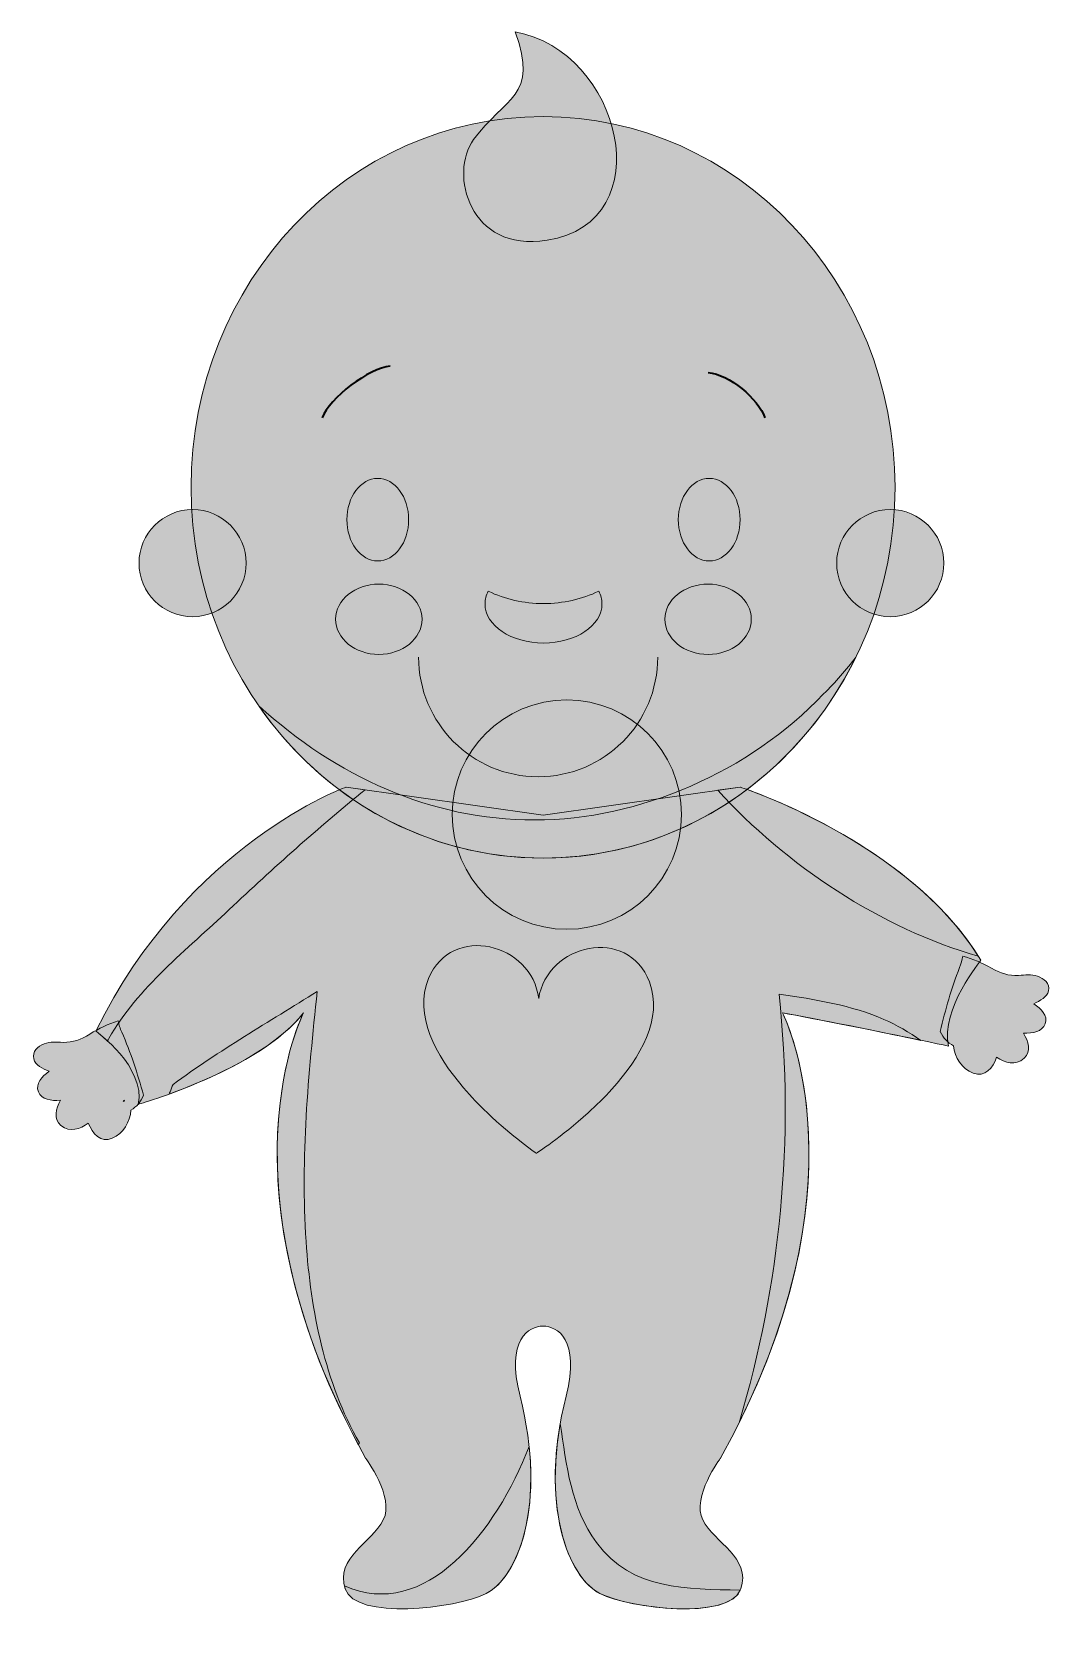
# Model space of a CAD drawing. Header units: inches. Extents: x 0 to 1480, y -800 to 0.
# Drawn here: x 806.2 to 1017.8, y -670.6 to -340.4 of the extents above; entities that cross this region are included whole.
import ezdxf

# ---------------------------------------------------------------- set-up
doc = ezdxf.new("R2010")
doc.units = ezdxf.units.IN
doc.header["$MEASUREMENT"] = 0
doc.layers.add('OBJECTS', color=7, linetype='Continuous')

# ---------------------------------------------------------------- blocks, each defined once
blk = doc.blocks.new('block 3')
at = {"layer": 'OBJECTS', "true_color": 0x5a2a00}
h = blk.add_hatch(color=38, dxfattribs=at)
h.dxf.hatch_style = 2
edge = h.paths.add_edge_path()
edge.add_spline(control_points=[(871.66, -441.68), (871.66, -446.42), (874.53, -450.25), (878.07, -450.25), (881.61, -450.25), (884.48, -446.42), (884.48, -441.68), (884.48, -436.95), (881.61, -433.11), (878.07, -433.11), (874.53, -433.11), (871.66, -436.95), (871.66, -441.68)], knot_values=[0, 0, 0, 0, 1, 1, 1, 2, 2, 2, 3, 3, 3, 4, 4, 4, 4], degree=3, periodic=1)
h = blk.add_hatch(color=38, dxfattribs=at)
h.dxf.hatch_style = 2
edge = h.paths.add_edge_path()
edge.add_spline(control_points=[(940.51, -441.68), (940.51, -446.42), (943.38, -450.25), (946.93, -450.25), (950.47, -450.25), (953.34, -446.42), (953.34, -441.68), (953.34, -436.95), (950.47, -433.11), (946.93, -433.11), (943.38, -433.11), (940.51, -436.95), (940.51, -441.68)], knot_values=[0, 0, 0, 0, 1, 1, 1, 2, 2, 2, 3, 3, 3, 4, 4, 4, 4], degree=3, periodic=1)
at = {"layer": 'OBJECTS', "lineweight": 0}
for points in [[(871.66, -441.68), (871.66, -446.42), (874.53, -450.25), (878.07, -450.25), (881.61, -450.25), (884.48, -446.42), (884.48, -441.68), (884.48, -436.95), (881.61, -433.11), (878.07, -433.11), (874.53, -433.11), (871.66, -436.95), (871.66, -441.68)], [(940.51, -441.68), (940.51, -446.42), (943.38, -450.25), (946.93, -450.25), (950.47, -450.25), (953.34, -446.42), (953.34, -441.68), (953.34, -436.95), (950.47, -433.11), (946.93, -433.11), (943.38, -433.11), (940.51, -436.95), (940.51, -441.68)]]:
    blk.add_open_spline(points, degree=3, knots=[0, 0, 0, 0, 1, 1, 1, 2, 2, 2, 3, 3, 3, 4, 4, 4, 4], dxfattribs=at)
blk = doc.blocks.new('block 4')
at = {"layer": 'OBJECTS', "true_color": 0xffc0ad}
h = blk.add_hatch(color=31, dxfattribs=at)
h.dxf.hatch_style = 2
edge = h.paths.add_edge_path()
edge.add_spline(control_points=[(887.26, -462.36), (887.26, -466.39), (883.25, -469.66), (878.29, -469.66), (873.33, -469.66), (869.32, -466.39), (869.32, -462.36), (869.32, -458.33), (873.33, -455.06), (878.29, -455.06), (883.25, -455.06), (887.26, -458.33), (887.26, -462.36)], knot_values=[0, 0, 0, 0, 1, 1, 1, 2, 2, 2, 3, 3, 3, 4, 4, 4, 4], degree=3, periodic=1)
h = blk.add_hatch(color=31, dxfattribs=at)
h.dxf.hatch_style = 2
edge = h.paths.add_edge_path()
edge.add_spline(control_points=[(937.73, -462.36), (937.73, -466.39), (941.75, -469.66), (946.71, -469.66), (951.66, -469.66), (955.68, -466.39), (955.68, -462.36), (955.68, -458.33), (951.66, -455.06), (946.71, -455.06), (941.75, -455.06), (937.73, -458.33), (937.73, -462.36)], knot_values=[0, 0, 0, 0, 1, 1, 1, 2, 2, 2, 3, 3, 3, 4, 4, 4, 4], degree=3, periodic=1)
at = {"layer": 'OBJECTS', "lineweight": 0}
for points in [[(887.26, -462.36), (887.26, -466.39), (883.25, -469.66), (878.29, -469.66), (873.33, -469.66), (869.32, -466.39), (869.32, -462.36), (869.32, -458.33), (873.33, -455.06), (878.29, -455.06), (883.25, -455.06), (887.26, -458.33), (887.26, -462.36)], [(937.73, -462.36), (937.73, -466.39), (941.75, -469.66), (946.71, -469.66), (951.66, -469.66), (955.68, -466.39), (955.68, -462.36), (955.68, -458.33), (951.66, -455.06), (946.71, -455.06), (941.75, -455.06), (937.73, -458.33), (937.73, -462.36)]]:
    blk.add_open_spline(points, degree=3, knots=[0, 0, 0, 0, 1, 1, 1, 2, 2, 2, 3, 3, 3, 4, 4, 4, 4], dxfattribs=at)
blk = doc.blocks.new('block 5')
at = {"layer": 'OBJECTS', "true_color": 0xb83336}
h = blk.add_hatch(color=15, dxfattribs=at)
h.dxf.hatch_style = 2
edge = h.paths.add_edge_path()
edge.add_spline(control_points=[(936.24, -470.22), (936.24, -483.94), (925.12, -495.07), (911.39, -495.07), (897.67, -495.07), (886.55, -483.94), (886.55, -470.22)], knot_values=[0, 0, 0, 0, 1, 1, 1, 2, 2, 2, 2], degree=3, periodic=0)
edge.add_line((886.55, -470.22), (936.24, -470.22))
at = {"layer": 'OBJECTS', "true_color": 0xfc7e79}
h = blk.add_hatch(color=11, dxfattribs=at)
h.dxf.hatch_style = 2
edge = h.paths.add_edge_path()
edge.add_spline(control_points=[(941.17, -502.93), (941.17, -516.08), (930.5, -526.75), (917.35, -526.75), (904.2, -526.75), (893.53, -516.08), (893.53, -502.93), (893.53, -489.78), (904.2, -479.11), (917.35, -479.11), (930.5, -479.11), (941.17, -489.78), (941.17, -502.93)], knot_values=[0, 0, 0, 0, 1, 1, 1, 2, 2, 2, 3, 3, 3, 4, 4, 4, 4], degree=3, periodic=1)
at = {"layer": 'OBJECTS', "lineweight": 0}
for points, knots in [([(936.24, -470.22), (936.24, -483.94), (925.12, -495.07), (911.39, -495.07), (897.67, -495.07), (886.55, -483.94), (886.55, -470.22)], [0, 0, 0, 0, 1, 1, 1, 2, 2, 2, 2]), ([(941.17, -502.93), (941.17, -516.08), (930.5, -526.75), (917.35, -526.75), (904.2, -526.75), (893.53, -516.08), (893.53, -502.93), (893.53, -489.78), (904.2, -479.11), (917.35, -479.11), (930.5, -479.11), (941.17, -489.78), (941.17, -502.93)], [0, 0, 0, 0, 1, 1, 1, 2, 2, 2, 3, 3, 3, 4, 4, 4, 4])]:
    blk.add_open_spline(points, degree=3, knots=knots, dxfattribs=at)
blk = doc.blocks.new('block 2')
at = {"layer": 'OBJECTS', "true_color": 0xbd916a}
h = blk.add_hatch(color=33, dxfattribs=at)
h.dxf.hatch_style = 2
edge = h.paths.add_edge_path()
edge.add_spline(control_points=[(906.63, -340.37), (911.61, -353.96), (904.45, -353.89), (897.98, -362.74), (892.85, -369.76), (897.02, -386.25), (913.23, -383.67), (937.3, -379.85), (928.63, -344.3), (906.63, -340.37)], knot_values=[0, 0, 0, 0, 1, 1, 1, 2, 2, 2, 3, 3, 3, 3], degree=3, periodic=1)
at = {"layer": 'OBJECTS', "true_color": 0xffd4bc}
h = blk.add_hatch(color=254, dxfattribs=at)
h.dxf.hatch_style = 2
edge = h.paths.add_edge_path()
edge.add_spline(control_points=[(985.54, -434.96), (985.54, -477.49), (952.8, -511.97), (912.41, -511.97), (872.02, -511.97), (839.28, -477.49), (839.28, -434.96), (839.28, -392.43), (872.02, -357.96), (912.41, -357.96), (952.8, -357.96), (985.54, -392.43), (985.54, -434.96)], knot_values=[0, 0, 0, 0, 1, 1, 1, 2, 2, 2, 3, 3, 3, 4, 4, 4, 4], degree=3, periodic=1)
at = {"layer": 'OBJECTS', "true_color": 0xffc0ad}
h = blk.add_hatch(color=31, dxfattribs=at)
h.dxf.hatch_style = 2
edge = h.paths.add_edge_path()
edge.add_spline(control_points=[(850.71, -450.71), (850.71, -456.85), (845.73, -461.83), (839.58, -461.83), (833.44, -461.83), (828.46, -456.85), (828.46, -450.71), (828.46, -444.56), (833.44, -439.58), (839.58, -439.58), (845.73, -439.58), (850.71, -444.56), (850.71, -450.71)], knot_values=[0, 0, 0, 0, 1, 1, 1, 2, 2, 2, 3, 3, 3, 4, 4, 4, 4], degree=3, periodic=1)
h = blk.add_hatch(color=31, dxfattribs=at)
h.dxf.hatch_style = 2
edge = h.paths.add_edge_path()
edge.add_spline(control_points=[(973.42, -450.71), (973.42, -456.85), (978.4, -461.83), (984.54, -461.83), (990.69, -461.83), (995.67, -456.85), (995.67, -450.71), (995.67, -444.56), (990.69, -439.58), (984.54, -439.58), (978.4, -439.58), (973.42, -444.56), (973.42, -450.71)], knot_values=[0, 0, 0, 0, 1, 1, 1, 2, 2, 2, 3, 3, 3, 4, 4, 4, 4], degree=3, periodic=1)
at = {"layer": 'OBJECTS', "true_color": 0x191919}
h = blk.add_hatch(color=250, dxfattribs=at)
h.dxf.hatch_style = 2
edge = h.paths.add_edge_path()
edge.add_spline(control_points=[(912.5, -459.1), (916.59, -459.1), (920.49, -458.18), (923.99, -456.54), (924.41, -457.37), (924.65, -458.25), (924.65, -459.17), (924.65, -463.66), (919.21, -467.3), (912.5, -467.3), (905.79, -467.3), (900.35, -463.66), (900.35, -459.17), (900.35, -458.25), (900.59, -457.37), (901.01, -456.54), (904.5, -458.18), (908.41, -459.1), (912.5, -459.1)], knot_values=[0, 0, 0, 0, 1, 1, 1, 2, 2, 2, 3, 3, 3, 4, 4, 4, 5, 5, 5, 6, 6, 6, 6], degree=3, periodic=1)
at = {"layer": 'OBJECTS', "true_color": 0xffc0ad}
h = blk.add_hatch(color=31, dxfattribs=at)
h.dxf.hatch_style = 2
edge = h.paths.add_edge_path()
edge.add_spline(control_points=[(970.7, -477.86), (955.31, -494.07), (932.45, -504.04), (910.69, -504.04), (888.91, -504.04), (869.45, -494.95), (853.35, -480.35), (866.65, -499.51), (888.14, -511.97), (912.41, -511.97), (940.73, -511.97), (965.27, -495.01), (977.42, -470.22), (975.39, -472.89), (973.17, -475.45), (970.7, -477.86)], knot_values=[0, 0, 0, 0, 1, 1, 1, 2, 2, 2, 3, 3, 3, 4, 4, 4, 5, 5, 5, 5], degree=3, periodic=1)
at = {"layer": 'OBJECTS', "true_color": 0xffefca}
h = blk.add_hatch(color=254, dxfattribs=at)
h.dxf.hatch_style = 2
edge = h.paths.add_edge_path()
edge.add_spline(control_points=[(1003.38, -533.18), (988.5, -508.5), (953.33, -497.21), (953.33, -497.21), (953.33, -497.21), (912.41, -503.04), (912.41, -503.04), (912.41, -503.04), (871.5, -497.21), (871.5, -497.21), (871.5, -497.21), (838.58, -509), (819.5, -547.9), (819.5, -547.9), (829.98, -555.44), (828.28, -563.11), (828.28, -563.11), (853.35, -556), (862.65, -544.11), (862.65, -544.11), (844.01, -579.96), (875.53, -636.56), (875.53, -636.56), (881.61, -644.65), (879.22, -649.4), (876.82, -654.16), (869.2, -657.17), (871.31, -663.71), (873.41, -670.25), (894.15, -667.89), (900.6, -664.68), (907.05, -661.47), (913.39, -646.36), (907.62, -623.69), (904.63, -611.93), (909.49, -609.15), (912.41, -609.15), (915.34, -609.15), (920.19, -611.93), (917.2, -623.69), (911.44, -646.36), (917.78, -661.47), (924.23, -664.68), (930.68, -667.89), (951.41, -670.25), (953.52, -663.71), (955.63, -657.17), (948, -654.16), (945.61, -649.4), (943.21, -644.65), (949.3, -636.56), (949.3, -636.56), (980.82, -579.96), (962.17, -544.11), (962.17, -544.11), (971.46, -545.71), (996.67, -551), (996.67, -551), (994.96, -543.33), (1003.38, -533.18), (1003.38, -533.18)], knot_values=[0, 0, 0, 0, 1, 1, 1, 2, 2, 2, 3, 3, 3, 4, 4, 4, 5, 5, 5, 6, 6, 6, 7, 7, 7, 8, 8, 8, 9, 9, 9, 10, 10, 10, 11, 11, 11, 12, 12, 12, 13, 13, 13, 14, 14, 14, 15, 15, 15, 16, 16, 16, 17, 17, 17, 18, 18, 18, 19, 19, 19, 20, 20, 20, 20], degree=3, periodic=1)
at = {"layer": 'OBJECTS', "true_color": 0xffda7b}
h = blk.add_hatch(color=41, dxfattribs=at)
h.dxf.hatch_style = 2
edge = h.paths.add_edge_path()
edge.add_spline(control_points=[(822.19, -549.44), (828.22, -538.87), (838.46, -530.91), (847.2, -522.66), (856.34, -514.05), (865.69, -505.67), (875.44, -497.77), (875.44, -497.77), (871.5, -497.21), (871.5, -497.21), (871.5, -497.21), (838.58, -509), (819.5, -547.9), (819.5, -547.9), (820.54, -548.65), (821.91, -549.92), (822, -549.76), (822.09, -549.6), (822.19, -549.44)], knot_values=[0, 0, 0, 0, 1, 1, 1, 2, 2, 2, 3, 3, 3, 4, 4, 4, 5, 5, 5, 6, 6, 6, 6], degree=3, periodic=1)
h = blk.add_hatch(color=41, dxfattribs=at)
h.dxf.hatch_style = 2
edge = h.paths.add_edge_path()
edge.add_spline(control_points=[(1002.83, -532.31), (987.66, -508.24), (953.33, -497.21), (953.33, -497.21), (953.33, -497.21), (948.7, -497.87), (948.7, -497.87), (962.88, -513.4), (982.6, -526.61), (1002.83, -532.31)], knot_values=[0, 0, 0, 0, 1, 1, 1, 2, 2, 2, 3, 3, 3, 3], degree=3, periodic=1)
h = blk.add_hatch(color=41, dxfattribs=at)
h.dxf.hatch_style = 2
edge = h.paths.add_edge_path()
edge.add_spline(control_points=[(900.8, -564.82), (906.11, -569.9), (911.01, -573.26), (911.01, -573.26), (911.01, -573.26), (916.21, -569.92), (921.81, -564.83), (923.45, -563.34), (925.12, -561.7), (926.71, -559.94), (932.65, -553.38), (937.36, -545.27), (934.5, -537.68), (930.07, -525.95), (913.21, -529.71), (911.5, -541.15), (910.15, -529.66), (893.42, -525.39), (888.63, -536.98), (885.5, -544.55), (890.08, -552.89), (895.89, -559.67), (897.48, -561.52), (899.16, -563.25), (900.8, -564.82)], knot_values=[0, 0, 0, 0, 1, 1, 1, 2, 2, 2, 3, 3, 3, 4, 4, 4, 5, 5, 5, 6, 6, 6, 7, 7, 7, 8, 8, 8, 8], degree=3, periodic=1)
at = {"layer": 'OBJECTS', "true_color": 0xffd4bc}
h = blk.add_hatch(color=254, dxfattribs=at)
h.dxf.hatch_style = 2
edge = h.paths.add_edge_path()
edge.add_spline(control_points=[(998.95, -534.7), (999.27, -533.92), (999.48, -533.11), (999.6, -532.31), (1001.72, -532.88), (1003.59, -533.71), (1005.6, -534.83), (1007.54, -535.91), (1009.06, -536.44), (1011.22, -536.34), (1012.58, -536.27), (1013.83, -536.01), (1015.16, -536.49), (1016.44, -536.94), (1017.78, -537.99), (1017.43, -539.53), (1017.15, -540.79), (1015.71, -541.6), (1014.35, -542.22), (1015.89, -543.23), (1017.33, -544.68), (1016.75, -546.36), (1016.17, -548.03), (1014.12, -548.41), (1012.25, -548.3), (1013.22, -550.08), (1013.93, -552.09), (1012.34, -553.54), (1010.55, -555.17), (1008.4, -554.46), (1006.64, -553.3), (1005.9, -555.47), (1004.19, -557.61), (1001.8, -556.64), (999.46, -555.7), (997.91, -553.43), (997.69, -550.96), (996.44, -550.31), (995.56, -549.31), (994.93, -547.96), (996.02, -543.46), (997.22, -538.98), (998.95, -534.7)], knot_values=[0, 0, 0, 0, 1, 1, 1, 2, 2, 2, 3, 3, 3, 4, 4, 4, 5, 5, 5, 6, 6, 6, 7, 7, 7, 8, 8, 8, 9, 9, 9, 10, 10, 10, 11, 11, 11, 12, 12, 12, 13, 13, 13, 14, 14, 14, 14], degree=3, periodic=1)
at = {"layer": 'OBJECTS', "true_color": 0xffda7b}
h = blk.add_hatch(color=41, dxfattribs=at)
h.dxf.hatch_style = 2
edge = h.paths.add_edge_path()
edge.add_spline(control_points=[(874.02, -633.79), (874.08, -633.68), (874.13, -633.57), (874.19, -633.46), (874.21, -633.44), (874.22, -633.42), (874.24, -633.39), (867.09, -620.84), (864.16, -606.05), (863.17, -591.58), (861.99, -574.23), (863.65, -556.89), (865.49, -539.64), (855.45, -545.98), (845.13, -551.91), (835.54, -558.97), (835.31, -559.48), (835.1, -559.99), (834.92, -560.52), (834.86, -560.67), (834.79, -560.81), (834.73, -560.96), (842.81, -558.02), (856.35, -552.17), (862.65, -544.11), (862.65, -544.11), (844.62, -578.79), (874.02, -633.79)], knot_values=[0, 0, 0, 0, 1, 1, 1, 2, 2, 2, 3, 3, 3, 4, 4, 4, 5, 5, 5, 6, 6, 6, 7, 7, 7, 8, 8, 8, 9, 9, 9, 9], degree=3, periodic=1)
h = blk.add_hatch(color=41, dxfattribs=at)
h.dxf.hatch_style = 2
edge = h.paths.add_edge_path()
edge.add_spline(control_points=[(990.93, -549.81), (988.47, -548.15), (985.94, -546.63), (983.23, -545.45), (976.58, -542.54), (968.91, -541.29), (961.44, -540.21), (964.67, -570.31), (961.76, -600.22), (953.15, -629.25), (979.22, -576.89), (962.17, -544.11), (962.17, -544.11), (968.67, -545.23), (982.93, -548.15), (990.93, -549.81)], knot_values=[0, 0, 0, 0, 1, 1, 1, 2, 2, 2, 3, 3, 3, 4, 4, 4, 5, 5, 5, 5], degree=3, periodic=1)
at = {"layer": 'OBJECTS', "true_color": 0xffd4bc}
h = blk.add_hatch(color=254, dxfattribs=at)
h.dxf.hatch_style = 2
edge = h.paths.add_edge_path()
edge.add_spline(control_points=[(824.86, -548.11), (824.52, -547.34), (824.27, -546.55), (824.13, -545.75), (822.03, -546.4), (820.19, -547.31), (818.23, -548.51), (816.33, -549.66), (814.84, -550.25), (812.67, -550.23), (811.32, -550.22), (810.06, -550.02), (808.75, -550.54), (807.48, -551.05), (806.19, -552.15), (806.59, -553.68), (806.93, -554.92), (808.39, -555.67), (809.78, -556.24), (808.28, -557.31), (806.9, -558.81), (807.55, -560.47), (808.19, -562.12), (810.25, -562.42), (812.12, -562.23), (811.22, -564.04), (810.59, -566.08), (812.25, -567.47), (814.1, -569.03), (816.22, -568.24), (817.93, -567.01), (818.75, -569.14), (820.54, -571.21), (822.9, -570.15), (825.2, -569.12), (826.65, -566.78), (826.77, -564.31), (828, -563.6), (828.84, -562.57), (829.41, -561.2), (828.15, -556.75), (826.77, -552.32), (824.86, -548.11)], knot_values=[0, 0, 0, 0, 1, 1, 1, 2, 2, 2, 3, 3, 3, 4, 4, 4, 5, 5, 5, 6, 6, 6, 7, 7, 7, 8, 8, 8, 9, 9, 9, 10, 10, 10, 11, 11, 11, 12, 12, 12, 13, 13, 13, 14, 14, 14, 14], degree=3, periodic=1)
h = blk.add_hatch(color=254, dxfattribs=at)
h.dxf.hatch_style = 2
edge = h.paths.add_edge_path()
edge.add_spline(control_points=[(825.5, -562.36), (825.4, -562.42), (825.29, -562.48), (825.19, -562.54), (825.23, -562.43), (825.27, -562.32), (825.31, -562.22), (825.37, -562.27), (825.43, -562.32), (825.5, -562.36)], knot_values=[0, 0, 0, 0, 1, 1, 1, 2, 2, 2, 3, 3, 3, 3], degree=3, periodic=1)
at = {"layer": 'OBJECTS', "true_color": 0xffda7b}
h = blk.add_hatch(color=41, dxfattribs=at)
h.dxf.hatch_style = 2
edge = h.paths.add_edge_path()
edge.add_spline(control_points=[(923.51, -654.1), (918.18, -646.87), (917.29, -638.04), (915.98, -629.4), (912.54, -648.89), (918.33, -661.75), (924.23, -664.68), (930.58, -667.84), (950.75, -670.17), (953.39, -664.01), (942.29, -663.65), (930.94, -664.2), (923.51, -654.1)], knot_values=[0, 0, 0, 0, 1, 1, 1, 2, 2, 2, 3, 3, 3, 4, 4, 4, 4], degree=3, periodic=1)
h = blk.add_hatch(color=41, dxfattribs=at)
h.dxf.hatch_style = 2
edge = h.paths.add_edge_path()
edge.add_spline(control_points=[(871.13, -663.06), (871.18, -663.27), (871.23, -663.49), (871.31, -663.71), (873.41, -670.25), (894.15, -667.89), (900.6, -664.68), (906, -662), (911.32, -650.96), (909.52, -634.14), (902.71, -651.8), (887.89, -670.64), (871.13, -663.06)], knot_values=[0, 0, 0, 0, 1, 1, 1, 2, 2, 2, 3, 3, 3, 4, 4, 4, 4], degree=3, periodic=1)
at = {"layer": 'OBJECTS', "lineweight": 0}
for points, knots in [([(906.63, -340.37), (911.61, -353.96), (904.45, -353.89), (897.98, -362.74), (892.85, -369.76), (897.02, -386.25), (913.23, -383.67), (937.3, -379.85), (928.63, -344.3), (906.63, -340.37)], [0, 0, 0, 0, 1, 1, 1, 2, 2, 2, 3, 3, 3, 3]), ([(985.54, -434.96), (985.54, -477.49), (952.8, -511.97), (912.41, -511.97), (872.02, -511.97), (839.28, -477.49), (839.28, -434.96), (839.28, -392.43), (872.02, -357.96), (912.41, -357.96), (952.8, -357.96), (985.54, -392.43), (985.54, -434.96)], [0, 0, 0, 0, 1, 1, 1, 2, 2, 2, 3, 3, 3, 4, 4, 4, 4]), ([(850.71, -450.71), (850.71, -456.85), (845.73, -461.83), (839.58, -461.83), (833.44, -461.83), (828.46, -456.85), (828.46, -450.71), (828.46, -444.56), (833.44, -439.58), (839.58, -439.58), (845.73, -439.58), (850.71, -444.56), (850.71, -450.71)], [0, 0, 0, 0, 1, 1, 1, 2, 2, 2, 3, 3, 3, 4, 4, 4, 4]), ([(973.42, -450.71), (973.42, -456.85), (978.4, -461.83), (984.54, -461.83), (990.69, -461.83), (995.67, -456.85), (995.67, -450.71), (995.67, -444.56), (990.69, -439.58), (984.54, -439.58), (978.4, -439.58), (973.42, -444.56), (973.42, -450.71)], [0, 0, 0, 0, 1, 1, 1, 2, 2, 2, 3, 3, 3, 4, 4, 4, 4]), ([(912.5, -459.1), (916.59, -459.1), (920.49, -458.18), (923.99, -456.54), (924.41, -457.37), (924.65, -458.25), (924.65, -459.17), (924.65, -463.66), (919.21, -467.3), (912.5, -467.3), (905.79, -467.3), (900.35, -463.66), (900.35, -459.17), (900.35, -458.25), (900.59, -457.37), (901.01, -456.54), (904.5, -458.18), (908.41, -459.1), (912.5, -459.1)], [0, 0, 0, 0, 1, 1, 1, 2, 2, 2, 3, 3, 3, 4, 4, 4, 5, 5, 5, 6, 6, 6, 6]), ([(970.7, -477.86), (955.31, -494.07), (932.45, -504.04), (910.69, -504.04), (888.91, -504.04), (869.45, -494.95), (853.35, -480.35), (866.65, -499.51), (888.14, -511.97), (912.41, -511.97), (940.73, -511.97), (965.27, -495.01), (977.42, -470.22), (975.39, -472.89), (973.17, -475.45), (970.7, -477.86)], [0, 0, 0, 0, 1, 1, 1, 2, 2, 2, 3, 3, 3, 4, 4, 4, 5, 5, 5, 5]), ([(1003.38, -533.18), (988.5, -508.5), (953.33, -497.21), (953.33, -497.21), (953.33, -497.21), (912.41, -503.04), (912.41, -503.04), (912.41, -503.04), (871.5, -497.21), (871.5, -497.21), (871.5, -497.21), (838.58, -509), (819.5, -547.9), (819.5, -547.9), (829.98, -555.44), (828.28, -563.11), (828.28, -563.11), (853.35, -556), (862.65, -544.11), (862.65, -544.11), (844.01, -579.96), (875.53, -636.56), (875.53, -636.56), (881.61, -644.65), (879.22, -649.4), (876.82, -654.16), (869.2, -657.17), (871.31, -663.71), (873.41, -670.25), (894.15, -667.89), (900.6, -664.68), (907.05, -661.47), (913.39, -646.36), (907.62, -623.69), (904.63, -611.93), (909.49, -609.15), (912.41, -609.15), (915.34, -609.15), (920.19, -611.93), (917.2, -623.69), (911.44, -646.36), (917.78, -661.47), (924.23, -664.68), (930.68, -667.89), (951.41, -670.25), (953.52, -663.71), (955.63, -657.17), (948, -654.16), (945.61, -649.4), (943.21, -644.65), (949.3, -636.56), (949.3, -636.56), (980.82, -579.96), (962.17, -544.11), (962.17, -544.11), (971.46, -545.71), (996.67, -551), (996.67, -551), (994.96, -543.33), (1003.38, -533.18), (1003.38, -533.18)], [0, 0, 0, 0, 1, 1, 1, 2, 2, 2, 3, 3, 3, 4, 4, 4, 5, 5, 5, 6, 6, 6, 7, 7, 7, 8, 8, 8, 9, 9, 9, 10, 10, 10, 11, 11, 11, 12, 12, 12, 13, 13, 13, 14, 14, 14, 15, 15, 15, 16, 16, 16, 17, 17, 17, 18, 18, 18, 19, 19, 19, 20, 20, 20, 20]), ([(822.19, -549.44), (828.22, -538.87), (838.46, -530.91), (847.2, -522.66), (856.34, -514.05), (865.69, -505.67), (875.44, -497.77), (875.44, -497.77), (871.5, -497.21), (871.5, -497.21), (871.5, -497.21), (838.58, -509), (819.5, -547.9), (819.5, -547.9), (820.54, -548.65), (821.91, -549.92), (822, -549.76), (822.09, -549.6), (822.19, -549.44)], [0, 0, 0, 0, 1, 1, 1, 2, 2, 2, 3, 3, 3, 4, 4, 4, 5, 5, 5, 6, 6, 6, 6]), ([(1002.83, -532.31), (987.66, -508.24), (953.33, -497.21), (953.33, -497.21), (953.33, -497.21), (948.7, -497.87), (948.7, -497.87), (962.88, -513.4), (982.6, -526.61), (1002.83, -532.31)], [0, 0, 0, 0, 1, 1, 1, 2, 2, 2, 3, 3, 3, 3]), ([(900.8, -564.82), (906.11, -569.9), (911.01, -573.26), (911.01, -573.26), (911.01, -573.26), (916.21, -569.92), (921.81, -564.83), (923.45, -563.34), (925.12, -561.7), (926.71, -559.94), (932.65, -553.38), (937.36, -545.27), (934.5, -537.68), (930.07, -525.95), (913.21, -529.71), (911.5, -541.15), (910.15, -529.66), (893.42, -525.39), (888.63, -536.98), (885.5, -544.55), (890.08, -552.89), (895.89, -559.67), (897.48, -561.52), (899.16, -563.25), (900.8, -564.82)], [0, 0, 0, 0, 1, 1, 1, 2, 2, 2, 3, 3, 3, 4, 4, 4, 5, 5, 5, 6, 6, 6, 7, 7, 7, 8, 8, 8, 8]), ([(998.95, -534.7), (999.27, -533.92), (999.48, -533.11), (999.6, -532.31), (1001.72, -532.88), (1003.59, -533.71), (1005.6, -534.83), (1007.54, -535.91), (1009.06, -536.44), (1011.22, -536.34), (1012.58, -536.27), (1013.83, -536.01), (1015.16, -536.49), (1016.44, -536.94), (1017.78, -537.99), (1017.43, -539.53), (1017.15, -540.79), (1015.71, -541.6), (1014.35, -542.22), (1015.89, -543.23), (1017.33, -544.68), (1016.75, -546.36), (1016.17, -548.03), (1014.12, -548.41), (1012.25, -548.3), (1013.22, -550.08), (1013.93, -552.09), (1012.34, -553.54), (1010.55, -555.17), (1008.4, -554.46), (1006.64, -553.3), (1005.9, -555.47), (1004.19, -557.61), (1001.8, -556.64), (999.46, -555.7), (997.91, -553.43), (997.69, -550.96), (996.44, -550.31), (995.56, -549.31), (994.93, -547.96), (996.02, -543.46), (997.22, -538.98), (998.95, -534.7)], [0, 0, 0, 0, 1, 1, 1, 2, 2, 2, 3, 3, 3, 4, 4, 4, 5, 5, 5, 6, 6, 6, 7, 7, 7, 8, 8, 8, 9, 9, 9, 10, 10, 10, 11, 11, 11, 12, 12, 12, 13, 13, 13, 14, 14, 14, 14]), ([(874.02, -633.79), (874.08, -633.68), (874.13, -633.57), (874.19, -633.46), (874.21, -633.44), (874.22, -633.42), (874.24, -633.39), (867.09, -620.84), (864.16, -606.05), (863.17, -591.58), (861.99, -574.23), (863.65, -556.89), (865.49, -539.64), (855.45, -545.98), (845.13, -551.91), (835.54, -558.97), (835.31, -559.48), (835.1, -559.99), (834.92, -560.52), (834.86, -560.67), (834.79, -560.81), (834.73, -560.96), (842.81, -558.02), (856.35, -552.17), (862.65, -544.11), (862.65, -544.11), (844.62, -578.79), (874.02, -633.79)], [0, 0, 0, 0, 1, 1, 1, 2, 2, 2, 3, 3, 3, 4, 4, 4, 5, 5, 5, 6, 6, 6, 7, 7, 7, 8, 8, 8, 9, 9, 9, 9]), ([(990.93, -549.81), (988.47, -548.15), (985.94, -546.63), (983.23, -545.45), (976.58, -542.54), (968.91, -541.29), (961.44, -540.21), (964.67, -570.31), (961.76, -600.22), (953.15, -629.25), (979.22, -576.89), (962.17, -544.11), (962.17, -544.11), (968.67, -545.23), (982.93, -548.15), (990.93, -549.81)], [0, 0, 0, 0, 1, 1, 1, 2, 2, 2, 3, 3, 3, 4, 4, 4, 5, 5, 5, 5]), ([(824.86, -548.11), (824.52, -547.34), (824.27, -546.55), (824.13, -545.75), (822.03, -546.4), (820.19, -547.31), (818.23, -548.51), (816.33, -549.66), (814.84, -550.25), (812.67, -550.23), (811.32, -550.22), (810.06, -550.02), (808.75, -550.54), (807.48, -551.05), (806.19, -552.15), (806.59, -553.68), (806.93, -554.92), (808.39, -555.67), (809.78, -556.24), (808.28, -557.31), (806.9, -558.81), (807.55, -560.47), (808.19, -562.12), (810.25, -562.42), (812.12, -562.23), (811.22, -564.04), (810.59, -566.08), (812.25, -567.47), (814.1, -569.03), (816.22, -568.24), (817.93, -567.01), (818.75, -569.14), (820.54, -571.21), (822.9, -570.15), (825.2, -569.12), (826.65, -566.78), (826.77, -564.31), (828, -563.6), (828.84, -562.57), (829.41, -561.2), (828.15, -556.75), (826.77, -552.32), (824.86, -548.11)], [0, 0, 0, 0, 1, 1, 1, 2, 2, 2, 3, 3, 3, 4, 4, 4, 5, 5, 5, 6, 6, 6, 7, 7, 7, 8, 8, 8, 9, 9, 9, 10, 10, 10, 11, 11, 11, 12, 12, 12, 13, 13, 13, 14, 14, 14, 14]), ([(825.5, -562.36), (825.4, -562.42), (825.29, -562.48), (825.19, -562.54), (825.23, -562.43), (825.27, -562.32), (825.31, -562.22), (825.37, -562.27), (825.43, -562.32), (825.5, -562.36)], [0, 0, 0, 0, 1, 1, 1, 2, 2, 2, 3, 3, 3, 3]), ([(923.51, -654.1), (918.18, -646.87), (917.29, -638.04), (915.98, -629.4), (912.54, -648.89), (918.33, -661.75), (924.23, -664.68), (930.58, -667.84), (950.75, -670.17), (953.39, -664.01), (942.29, -663.65), (930.94, -664.2), (923.51, -654.1)], [0, 0, 0, 0, 1, 1, 1, 2, 2, 2, 3, 3, 3, 4, 4, 4, 4]), ([(871.13, -663.06), (871.18, -663.27), (871.23, -663.49), (871.31, -663.71), (873.41, -670.25), (894.15, -667.89), (900.6, -664.68), (906, -662), (911.32, -650.96), (909.52, -634.14), (902.71, -651.8), (887.89, -670.64), (871.13, -663.06)], [0, 0, 0, 0, 1, 1, 1, 2, 2, 2, 3, 3, 3, 4, 4, 4, 4])]:
    blk.add_open_spline(points, degree=3, knots=knots, dxfattribs=at)
at = {"layer": 'OBJECTS', "color": 33, "lineweight": 35, "true_color": 0xbd916a}
for points in [[(880.64, -409.81), (876.33, -410.13), (867.96, -416.49), (866.49, -420.56)], [(946.74, -411.14), (951.06, -411.46), (957.05, -416.49), (958.52, -420.56)]]:
    blk.add_open_spline(points, degree=3, dxfattribs=at)
at = {"layer": 'OBJECTS'}
for name in ['block 3', 'block 4', 'block 5']:
    blk.add_blockref(name, (0, 0), dxfattribs=at)

msp = doc.modelspace()

# ---------------------------------------------------------------- block references
at = {"layer": 'OBJECTS'}
msp.add_blockref('block 2', (0, 0), dxfattribs=at)

doc.saveas('drawing.dxf')
